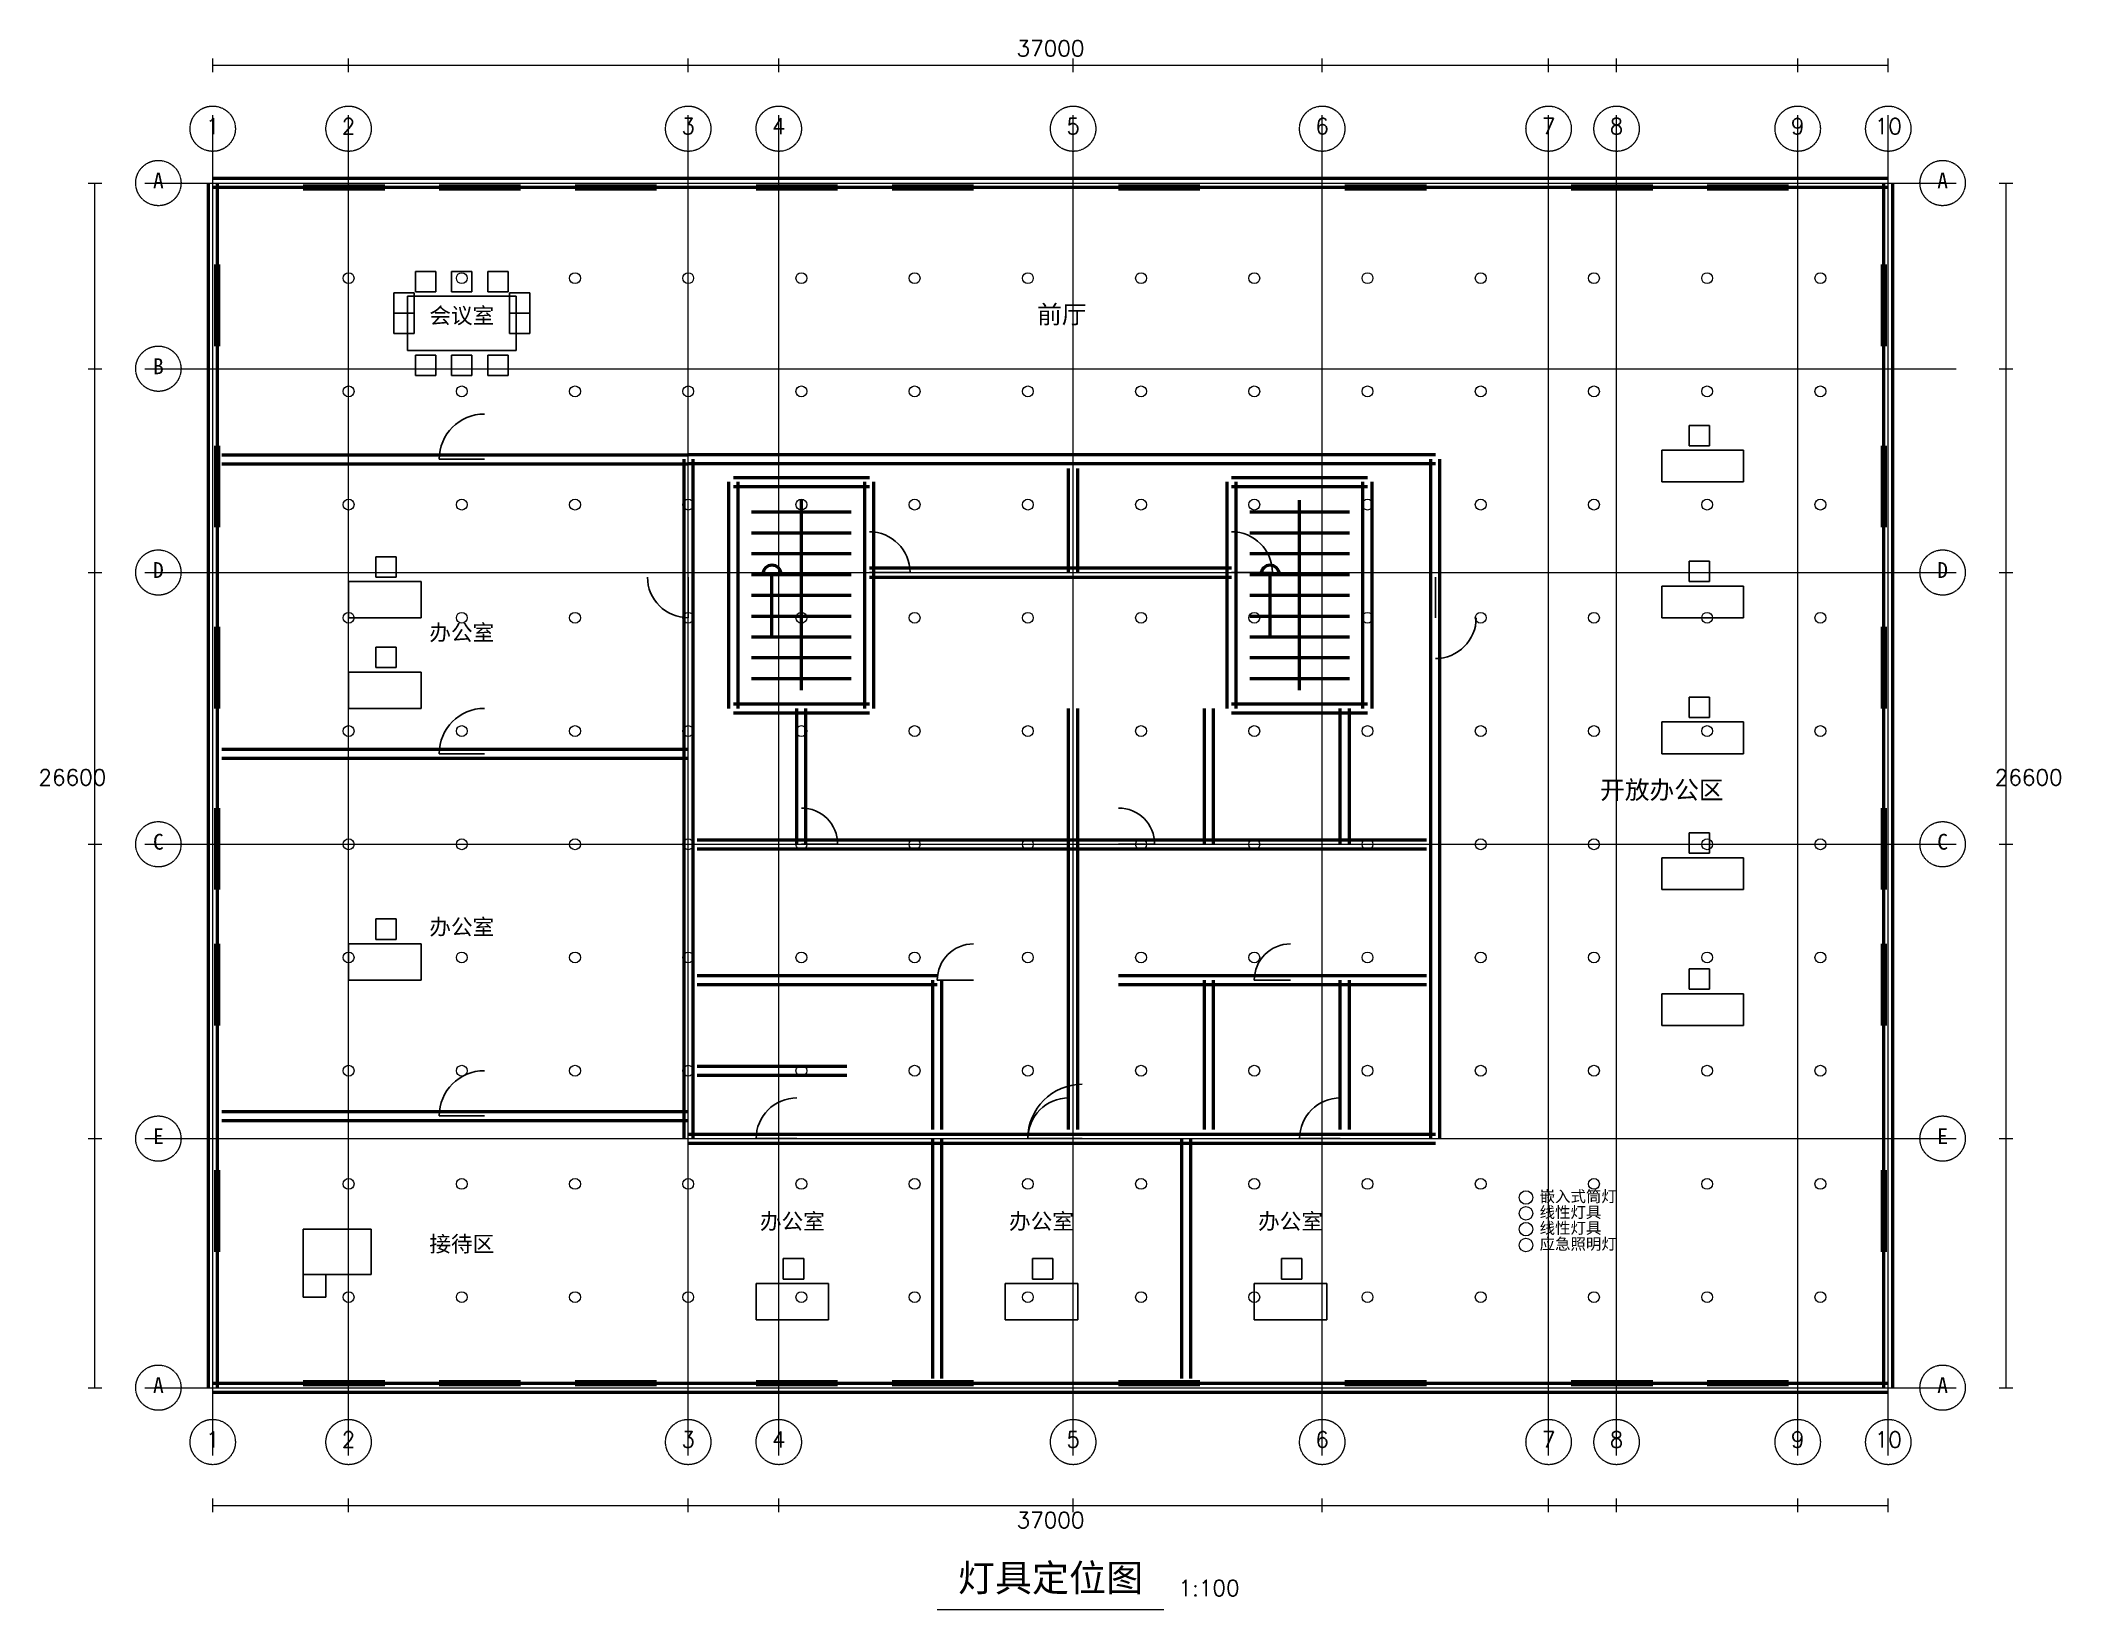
# Model space of a CAD drawing. Header units: millimetres. Extents: x -3805 to 40805, y -4900 to 29750.
import ezdxf
from ezdxf.enums import TextEntityAlignment as Align

# ---------------------------------------------------------------- set-up
doc = ezdxf.new("R2010")
doc.units = ezdxf.units.MM
doc.linetypes.add('CENTER', pattern=[15.625, 12.5, -3.125])
for name, color, linetype, lineweight in [('AXIS', 3, 'CENTER', 15), ('DIM', 3, 'Continuous', 9), ('DOOR_WIN', 4, 'Continuous', 25), ('FURNITURE', 4, 'Continuous', 25), ('MEP', 6, 'Continuous', 9), ('TEXT', 2, 'Continuous', 9), ('WALL', 7, 'Continuous', 50)]:
    doc.layers.add(name, color=color, linetype=linetype, lineweight=lineweight)
doc.styles.add('HEI', font='simhei.ttf')
doc.styles.add('XZC', font='simplex.shx')

msp = doc.modelspace()

# ---------------------------------------------------------------- linework, layer by layer
at = {"layer": 'AXIS'}
for p, q in [((0, -1500), (0, 28100)), ((3000, -1500), (3000, 28100)), ((10500, -1500), (10500, 28100)), ((12500, -1500), (12500, 28100)), ((19000, -1500), (19000, 28100)), ((24500, -1500), (24500, 28100)), ((29500, -1500), (29500, 28100)), ((31000, -1500), (31000, 28100)), ((35000, -1500), (35000, 28100)), ((37000, -1500), (37000, 28100)), ((-1500, 26600), (38500, 26600)), ((-1500, 22500), (38500, 22500)), ((-1500, 18000), (38500, 18000)), ((-1500, 12000), (38500, 12000)), ((-1500, 5500), (38500, 5500)), ((-1500, 0), (38500, 0))]:
    msp.add_line(p, q, dxfattribs=at)
for centre in [(0, 27800), (3000, 27800), (10500, 27800), (12500, 27800), (19000, 27800), (24500, 27800), (29500, 27800), (31000, 27800), (35000, 27800), (37000, 27800), (-1200, 26600), (38200, 26600), (-1200, 22500), (-1200, 18000), (38200, 18000), (-1200, 12000), (38200, 12000), (-1200, 5500), (38200, 5500), (38200, 5500), (-1200, 0), (38200, 0), (0, -1200), (3000, -1200), (10500, -1200), (12500, -1200), (19000, -1200), (24500, -1200), (29500, -1200), (31000, -1200), (35000, -1200), (37000, -1200)]:
    msp.add_circle(centre, 500, dxfattribs=at)
at = {"layer": 'DIM'}
for p, q in [((0, 29050), (0, 29350)), ((0, 29200), (37000, 29200)), ((3000, 29050), (3000, 29350)), ((10500, 29050), (10500, 29350)), ((12500, 29050), (12500, 29350)), ((19000, 29050), (19000, 29350)), ((24500, 29050), (24500, 29350)), ((29500, 29050), (29500, 29350)), ((31000, 29050), (31000, 29350)), ((35000, 29050), (35000, 29350)), ((37000, 29050), (37000, 29350)), ((-2750, 26600), (-2450, 26600)), ((-2600, 0), (-2600, 26600)), ((39450, 26600), (39750, 26600)), ((39600, 0), (39600, 26600)), ((-2750, 22500), (-2450, 22500)), ((39450, 22500), (39750, 22500)), ((-2750, 18000), (-2450, 18000)), ((39450, 18000), (39750, 18000)), ((-2750, 12000), (-2450, 12000)), ((39450, 12000), (39750, 12000)), ((-2750, 5500), (-2450, 5500)), ((39450, 5500), (39750, 5500)), ((-2750, 0), (-2450, 0)), ((39450, 0), (39750, 0)), ((0, -2750), (0, -2450)), ((0, -2600), (37000, -2600)), ((3000, -2750), (3000, -2450)), ((10500, -2750), (10500, -2450)), ((12500, -2750), (12500, -2450)), ((19000, -2750), (19000, -2450)), ((24500, -2750), (24500, -2450)), ((29500, -2750), (29500, -2450)), ((31000, -2750), (31000, -2450)), ((35000, -2750), (35000, -2450)), ((37000, -2750), (37000, -2450))]:
    msp.add_line(p, q, dxfattribs=at)
at = {"layer": 'DOOR_WIN'}
for p, q in [((2000, 26550), (3800, 26550)), ((2000, 26500), (3800, 26500)), ((2000, 26450), (3800, 26450)), ((5000, 26550), (6800, 26550)), ((5000, 26500), (6800, 26500)), ((5000, 26450), (6800, 26450)), ((8000, 26550), (9800, 26550)), ((8000, 26500), (9800, 26500)), ((8000, 26450), (9800, 26450)), ((12000, 26550), (13800, 26550)), ((12000, 26500), (13800, 26500)), ((12000, 26450), (13800, 26450)), ((15000, 26550), (16800, 26550)), ((15000, 26500), (16800, 26500)), ((15000, 26450), (16800, 26450)), ((20000, 26550), (21800, 26550)), ((20000, 26500), (21800, 26500)), ((20000, 26450), (21800, 26450)), ((25000, 26550), (26800, 26550)), ((25000, 26500), (26800, 26500)), ((25000, 26450), (26800, 26450)), ((30000, 26550), (31800, 26550)), ((30000, 26500), (31800, 26500)), ((30000, 26450), (31800, 26450)), ((33000, 26550), (34800, 26550)), ((33000, 26500), (34800, 26500)), ((33000, 26450), (34800, 26450)), ((50, 23000), (50, 24800)), ((100, 23000), (100, 24800)), ((150, 23000), (150, 24800)), ((36850, 23000), (36850, 24800)), ((36900, 23000), (36900, 24800)), ((36950, 23000), (36950, 24800)), ((50, 19000), (50, 20800)), ((100, 19000), (100, 20800)), ((150, 19000), (150, 20800)), ((36850, 19000), (36850, 20800)), ((36900, 19000), (36900, 20800)), ((36950, 19000), (36950, 20800)), ((5000, 20500), (6000, 20500)), ((10500, 17000), (10500, 17900)), ((14500, 18000), (15400, 18000)), ((22500, 18000), (23400, 18000)), ((27000, 17000), (27000, 17900)), ((50, 15000), (50, 16800)), ((100, 15000), (100, 16800)), ((150, 15000), (150, 16800)), ((36850, 15000), (36850, 16800)), ((36900, 15000), (36900, 16800)), ((36950, 15000), (36950, 16800)), ((5000, 14000), (6000, 14000)), ((50, 11000), (50, 12800)), ((100, 11000), (100, 12800)), ((150, 11000), (150, 12800)), ((36850, 11000), (36850, 12800)), ((36900, 11000), (36900, 12800)), ((36950, 11000), (36950, 12800)), ((13000, 12000), (13800, 12000)), ((20000, 12000), (20800, 12000)), ((50, 8000), (50, 9800)), ((100, 8000), (100, 9800)), ((150, 8000), (150, 9800)), ((36850, 8000), (36850, 9800)), ((36900, 8000), (36900, 9800)), ((36950, 8000), (36950, 9800)), ((16000, 9000), (16800, 9000)), ((23000, 9000), (23800, 9000)), ((5000, 6000), (6000, 6000)), ((12000, 5500), (12900, 5500)), ((18000, 5500), (19200, 5500)), ((18000, 5500), (18900, 5500)), ((24000, 5500), (24900, 5500)), ((50, 3000), (50, 4800)), ((100, 3000), (100, 4800)), ((150, 3000), (150, 4800)), ((36850, 3000), (36850, 4800)), ((36900, 3000), (36900, 4800)), ((36950, 3000), (36950, 4800)), ((2000, 150), (3800, 150)), ((2000, 100), (3800, 100)), ((2000, 50), (3800, 50)), ((5000, 150), (6800, 150)), ((5000, 100), (6800, 100)), ((5000, 50), (6800, 50)), ((8000, 150), (9800, 150)), ((8000, 100), (9800, 100)), ((8000, 50), (9800, 50)), ((12000, 150), (13800, 150)), ((12000, 100), (13800, 100)), ((12000, 50), (13800, 50)), ((15000, 150), (16800, 150)), ((15000, 100), (16800, 100)), ((15000, 50), (16800, 50)), ((20000, 150), (21800, 150)), ((20000, 100), (21800, 100)), ((20000, 50), (21800, 50)), ((25000, 150), (26800, 150)), ((25000, 100), (26800, 100)), ((25000, 50), (26800, 50)), ((30000, 150), (31800, 150)), ((30000, 100), (31800, 100)), ((30000, 50), (31800, 50)), ((33000, 150), (34800, 150)), ((33000, 100), (34800, 100)), ((33000, 50), (34800, 50))]:
    msp.add_line(p, q, dxfattribs=at)
for centre, radius, start, end in [((6000, 20500), 1000, 90, 180), ((14500, 18000), 900, 0, 90), ((22500, 18000), 900, 0, 90), ((10500, 17900), 900, 180, 270), ((27000, 17000), 900, 270, 0), ((6000, 14000), 1000, 90, 180), ((13000, 12000), 800, 0, 90), ((20000, 12000), 800, 0, 90), ((16800, 9000), 800, 90, 180), ((23800, 9000), 800, 90, 180), ((6000, 6000), 1000, 90, 180), ((19200, 5500), 1200, 90, 180), ((12900, 5500), 900, 90, 180), ((18900, 5500), 900, 90, 180), ((24900, 5500), 900, 90, 180)]:
    msp.add_arc(centre, radius, start, end, dxfattribs=at)
at = {"layer": 'FURNITURE'}
for p, q in [((4925, 24650), (4475, 24650)), ((4475, 24650), (4475, 24200)), ((4925, 24200), (4925, 24650)), ((5725, 24650), (5275, 24650)), ((5275, 24650), (5275, 24200)), ((5725, 24200), (5725, 24650)), ((6525, 24650), (6075, 24650)), ((6075, 24650), (6075, 24200)), ((6525, 24200), (6525, 24650)), ((4450, 24175), (4000, 24175)), ((4000, 24175), (4000, 23725)), ((6700, 24100), (4300, 24100)), ((4300, 24100), (4300, 22900)), ((4450, 23725), (4450, 24175)), ((4475, 24200), (4925, 24200)), ((5275, 24200), (5725, 24200)), ((6075, 24200), (6525, 24200)), ((7000, 24175), (6550, 24175)), ((6550, 24175), (6550, 23725)), ((6700, 22900), (6700, 24100)), ((7000, 23725), (7000, 24175)), ((4450, 23725), (4000, 23725)), ((4000, 23725), (4000, 23275)), ((4000, 23725), (4450, 23725)), ((4450, 23275), (4450, 23725)), ((7000, 23725), (6550, 23725)), ((6550, 23725), (6550, 23275)), ((6550, 23725), (7000, 23725)), ((7000, 23275), (7000, 23725)), ((4000, 23275), (4450, 23275)), ((6550, 23275), (7000, 23275)), ((4300, 22900), (6700, 22900)), ((4925, 22800), (4475, 22800)), ((4475, 22800), (4475, 22350)), ((4925, 22350), (4925, 22800)), ((5725, 22800), (5275, 22800)), ((5275, 22800), (5275, 22350)), ((5725, 22350), (5725, 22800)), ((6525, 22800), (6075, 22800)), ((6075, 22800), (6075, 22350)), ((6525, 22350), (6525, 22800)), ((4475, 22350), (4925, 22350)), ((5275, 22350), (5725, 22350)), ((6075, 22350), (6525, 22350)), ((33050, 21250), (32600, 21250)), ((32600, 21250), (32600, 20800)), ((33050, 20800), (33050, 21250)), ((33800, 20700), (32000, 20700)), ((32000, 20700), (32000, 20000)), ((32600, 20800), (33050, 20800)), ((33800, 20000), (33800, 20700)), ((32000, 20000), (33800, 20000)), ((4050, 18350), (3600, 18350)), ((3600, 18350), (3600, 17900)), ((4050, 17900), (4050, 18350)), ((3600, 17900), (4050, 17900)), ((33050, 18250), (32600, 18250)), ((32600, 18250), (32600, 17800)), ((33050, 17800), (33050, 18250)), ((4600, 17800), (3000, 17800)), ((3000, 17800), (3000, 17000)), ((4600, 17000), (4600, 17800)), ((33800, 17700), (32000, 17700)), ((32000, 17700), (32000, 17000)), ((32600, 17800), (33050, 17800)), ((33800, 17000), (33800, 17700)), ((3000, 17000), (4600, 17000)), ((32000, 17000), (33800, 17000)), ((4050, 16350), (3600, 16350)), ((3600, 16350), (3600, 15900)), ((4050, 15900), (4050, 16350)), ((4600, 15800), (3000, 15800)), ((3000, 15800), (3000, 15000)), ((3600, 15900), (4050, 15900)), ((4600, 15000), (4600, 15800)), ((33050, 15250), (32600, 15250)), ((32600, 15250), (32600, 14800)), ((33050, 14800), (33050, 15250)), ((3000, 15000), (4600, 15000)), ((32600, 14800), (33050, 14800)), ((33800, 14700), (32000, 14700)), ((32000, 14700), (32000, 14000)), ((33800, 14000), (33800, 14700)), ((32000, 14000), (33800, 14000)), ((33050, 12250), (32600, 12250)), ((32600, 12250), (32600, 11800)), ((33050, 11800), (33050, 12250)), ((33800, 11700), (32000, 11700)), ((32000, 11700), (32000, 11000)), ((32600, 11800), (33050, 11800)), ((33800, 11000), (33800, 11700)), ((32000, 11000), (33800, 11000)), ((4050, 10350), (3600, 10350)), ((3600, 10350), (3600, 9900)), ((4050, 9900), (4050, 10350)), ((3600, 9900), (4050, 9900)), ((4600, 9800), (3000, 9800)), ((3000, 9800), (3000, 9000)), ((4600, 9000), (4600, 9800)), ((3000, 9000), (4600, 9000)), ((33050, 9250), (32600, 9250)), ((32600, 9250), (32600, 8800)), ((33050, 8800), (33050, 9250)), ((33800, 8700), (32000, 8700)), ((32000, 8700), (32000, 8000)), ((32600, 8800), (33050, 8800)), ((33800, 8000), (33800, 8700)), ((32000, 8000), (33800, 8000)), ((3500, 3500), (2000, 3500)), ((2000, 3500), (2000, 2500)), ((3500, 2500), (3500, 3500)), ((13050, 2850), (12600, 2850)), ((12600, 2850), (12600, 2400)), ((13050, 2400), (13050, 2850)), ((18550, 2850), (18100, 2850)), ((18100, 2850), (18100, 2400)), ((18550, 2400), (18550, 2850)), ((24050, 2850), (23600, 2850)), ((23600, 2850), (23600, 2400)), ((24050, 2400), (24050, 2850)), ((2000, 2500), (3500, 2500)), ((2500, 2500), (2000, 2500)), ((2000, 2500), (2000, 2000)), ((2500, 2000), (2500, 2500)), ((13600, 2300), (12000, 2300)), ((12000, 2300), (12000, 1500)), ((12600, 2400), (13050, 2400)), ((13600, 1500), (13600, 2300)), ((19100, 2300), (17500, 2300)), ((17500, 2300), (17500, 1500)), ((18100, 2400), (18550, 2400)), ((19100, 1500), (19100, 2300)), ((24600, 2300), (23000, 2300)), ((23000, 2300), (23000, 1500)), ((23600, 2400), (24050, 2400)), ((24600, 1500), (24600, 2300)), ((2000, 2000), (2500, 2000)), ((12000, 1500), (13600, 1500)), ((17500, 1500), (19100, 1500)), ((23000, 1500), (24600, 1500))]:
    msp.add_line(p, q, dxfattribs=at)
at = {"layer": 'MEP'}
for centre, radius in [((3000, 24500), 120), ((5500, 24500), 120), ((8000, 24500), 120), ((10500, 24500), 120), ((13000, 24500), 120), ((15500, 24500), 120), ((18000, 24500), 120), ((20500, 24500), 120), ((23000, 24500), 120), ((25500, 24500), 120), ((28000, 24500), 120), ((30500, 24500), 120), ((33000, 24500), 120), ((35500, 24500), 120), ((3000, 22000), 120), ((5500, 22000), 120), ((8000, 22000), 120), ((10500, 22000), 120), ((13000, 22000), 120), ((15500, 22000), 120), ((18000, 22000), 120), ((20500, 22000), 120), ((23000, 22000), 120), ((25500, 22000), 120), ((28000, 22000), 120), ((30500, 22000), 120), ((33000, 22000), 120), ((35500, 22000), 120), ((3000, 19500), 120), ((5500, 19500), 120), ((8000, 19500), 120), ((10500, 19500), 120), ((13000, 19500), 120), ((15500, 19500), 120), ((18000, 19500), 120), ((20500, 19500), 120), ((23000, 19500), 120), ((25500, 19500), 120), ((28000, 19500), 120), ((30500, 19500), 120), ((33000, 19500), 120), ((35500, 19500), 120), ((3000, 17000), 120), ((5500, 17000), 120), ((8000, 17000), 120), ((10500, 17000), 120), ((13000, 17000), 120), ((15500, 17000), 120), ((18000, 17000), 120), ((20500, 17000), 120), ((23000, 17000), 120), ((25500, 17000), 120), ((28000, 17000), 120), ((30500, 17000), 120), ((33000, 17000), 120), ((35500, 17000), 120), ((3000, 14500), 120), ((5500, 14500), 120), ((8000, 14500), 120), ((10500, 14500), 120), ((13000, 14500), 120), ((15500, 14500), 120), ((18000, 14500), 120), ((20500, 14500), 120), ((23000, 14500), 120), ((25500, 14500), 120), ((28000, 14500), 120), ((30500, 14500), 120), ((33000, 14500), 120), ((35500, 14500), 120), ((3000, 12000), 120), ((5500, 12000), 120), ((8000, 12000), 120), ((10500, 12000), 120), ((13000, 12000), 120), ((15500, 12000), 120), ((18000, 12000), 120), ((20500, 12000), 120), ((23000, 12000), 120), ((25500, 12000), 120), ((28000, 12000), 120), ((30500, 12000), 120), ((33000, 12000), 120), ((35500, 12000), 120), ((3000, 9500), 120), ((5500, 9500), 120), ((8000, 9500), 120), ((10500, 9500), 120), ((13000, 9500), 120), ((15500, 9500), 120), ((18000, 9500), 120), ((20500, 9500), 120), ((23000, 9500), 120), ((25500, 9500), 120), ((28000, 9500), 120), ((30500, 9500), 120), ((33000, 9500), 120), ((35500, 9500), 120), ((3000, 7000), 120), ((5500, 7000), 120), ((8000, 7000), 120), ((10500, 7000), 120), ((13000, 7000), 120), ((15500, 7000), 120), ((18000, 7000), 120), ((20500, 7000), 120), ((23000, 7000), 120), ((25500, 7000), 120), ((28000, 7000), 120), ((30500, 7000), 120), ((33000, 7000), 120), ((35500, 7000), 120), ((3000, 4500), 120), ((5500, 4500), 120), ((8000, 4500), 120), ((10500, 4500), 120), ((13000, 4500), 120), ((15500, 4500), 120), ((18000, 4500), 120), ((20500, 4500), 120), ((23000, 4500), 120), ((25500, 4500), 120), ((28000, 4500), 120), ((30500, 4500), 120), ((33000, 4500), 120), ((35500, 4500), 120), ((29000, 4200), 150), ((29000, 3850), 150), ((29000, 3500), 150), ((29000, 3150), 150), ((3000, 2000), 120), ((5500, 2000), 120), ((8000, 2000), 120), ((10500, 2000), 120), ((13000, 2000), 120), ((15500, 2000), 120), ((18000, 2000), 120), ((20500, 2000), 120), ((23000, 2000), 120), ((25500, 2000), 120), ((28000, 2000), 120), ((30500, 2000), 120), ((33000, 2000), 120), ((35500, 2000), 120)]:
    msp.add_circle(centre, radius, dxfattribs=at)
at = {"layer": 'TEXT'}
msp.add_line((16000, -4900), (21000, -4900), dxfattribs=at)
at = {"layer": 'WALL'}
for p, q in [((-100, 26600), (-100, 0)), ((37000, 26700), (0, 26700)), ((37000, 26500), (0, 26500)), ((100, 26600), (100, 0)), ((36900, 0), (36900, 26600)), ((37100, 0), (37100, 26600)), ((200, 20600), (10500, 20600)), ((27000, 20600), (10500, 20600)), ((200, 20400), (10500, 20400)), ((10400, 20500), (10400, 5500)), ((27000, 20400), (10500, 20400)), ((10600, 20500), (10600, 5500)), ((11500, 20100), (14500, 20100)), ((18900, 18000), (18900, 20300)), ((19100, 18000), (19100, 20300)), ((22500, 20100), (25500, 20100)), ((26900, 5500), (26900, 20500)), ((27100, 5500), (27100, 20500)), ((11400, 15000), (11400, 20000)), ((11500, 19900), (14500, 19900)), ((11600, 15000), (11600, 20000)), ((14400, 15000), (14400, 20000)), ((14600, 15000), (14600, 20000)), ((22400, 15000), (22400, 20000)), ((22500, 19900), (25500, 19900)), ((22600, 15000), (22600, 20000)), ((25400, 15000), (25400, 20000)), ((25600, 15000), (25600, 20000)), ((11900, 19340), (14100, 19340)), ((13000, 15400), (13000, 19600)), ((22900, 19340), (25100, 19340)), ((24000, 15400), (24000, 19600)), ((11900, 18880), (14100, 18880)), ((22900, 18880), (25100, 18880)), ((11900, 18420), (14100, 18420)), ((22900, 18420), (25100, 18420)), ((11900, 17960), (14100, 17960)), ((12350, 16580), (12350, 17960)), ((14500, 18100), (22500, 18100)), ((14500, 17900), (22500, 17900)), ((22900, 17960), (25100, 17960)), ((23350, 16580), (23350, 17960)), ((11900, 17500), (14100, 17500)), ((22900, 17500), (25100, 17500)), ((11900, 17040), (14100, 17040)), ((22900, 17040), (25100, 17040)), ((11900, 16580), (14100, 16580)), ((22900, 16580), (25100, 16580)), ((11900, 16120), (14100, 16120)), ((22900, 16120), (25100, 16120)), ((11900, 15660), (14100, 15660)), ((22900, 15660), (25100, 15660)), ((11500, 15100), (14500, 15100)), ((11500, 14900), (14500, 14900)), ((12900, 12000), (12900, 15000)), ((13100, 12000), (13100, 15000)), ((18900, 5700), (18900, 15000)), ((19100, 5700), (19100, 15000)), ((21900, 12000), (21900, 15000)), ((22100, 12000), (22100, 15000)), ((22500, 15100), (25500, 15100)), ((22500, 14900), (25500, 14900)), ((24900, 12000), (24900, 15000)), ((25100, 12000), (25100, 15000)), ((200, 14100), (10500, 14100)), ((200, 13900), (10500, 13900)), ((10700, 12100), (19000, 12100)), ((19000, 12100), (26800, 12100)), ((10700, 11900), (19000, 11900)), ((19000, 11900), (26800, 11900)), ((10700, 9100), (16000, 9100)), ((15900, 5700), (15900, 9000)), ((16100, 5700), (16100, 9000)), ((20000, 9100), (26800, 9100)), ((21900, 5700), (21900, 9000)), ((22100, 5700), (22100, 9000)), ((24900, 5700), (24900, 9000)), ((25100, 5700), (25100, 9000)), ((10700, 8900), (16000, 8900)), ((20000, 8900), (26800, 8900)), ((10700, 7100), (14000, 7100)), ((10700, 6900), (14000, 6900)), ((200, 6100), (10500, 6100)), ((200, 5900), (10500, 5900)), ((10500, 5600), (27000, 5600)), ((10500, 5400), (27000, 5400)), ((15900, 200), (15900, 5500)), ((16100, 200), (16100, 5500)), ((21400, 200), (21400, 5500)), ((21600, 200), (21600, 5500)), ((0, 100), (37000, 100)), ((0, -100), (37000, -100))]:
    msp.add_line(p, q, dxfattribs=at)
for centre in [(12350, 17960), (23350, 17960)]:
    msp.add_arc(centre, 200, 0, 180, dxfattribs=at)

# ---------------------------------------------------------------- texts
at = {"layer": 'TEXT'}
for s, height, style, p in [('37000', 350, 'XZC', (18500, 29400)), ('1', 350, 'XZC', (0, 27680)), ('2', 350, 'XZC', (3000, 27680)), ('3', 350, 'XZC', (10500, 27680)), ('4', 350, 'XZC', (12500, 27680)), ('5', 350, 'XZC', (19000, 27680)), ('6', 350, 'XZC', (24500, 27680)), ('7', 350, 'XZC', (29500, 27680)), ('8', 350, 'XZC', (31000, 27680)), ('9', 350, 'XZC', (35000, 27680)), ('10', 350, 'XZC', (37000, 27680)), ('A', 350, 'HEI', (-1200, 26480)), ('A', 350, 'HEI', (38200, 26480)), ('会议室', 350, 'HEI', (5500, 23500)), ('前厅', 400, 'HEI', (18750, 23500)), ('B', 350, 'HEI', (-1200, 22380)), ('D', 350, 'HEI', (-1200, 17880)), ('D', 350, 'HEI', (38200, 17880)), ('办公室', 350, 'HEI', (5500, 16500)), ('26600', 350, 'XZC', (-3100, 13300)), ('开放办公区', 400, 'HEI', (32000, 13000)), ('26600', 350, 'XZC', (40100, 13300)), ('C', 350, 'HEI', (-1200, 11880)), ('C', 350, 'HEI', (38200, 11880)), ('办公室', 350, 'HEI', (5500, 10000)), ('E', 350, 'HEI', (-1200, 5380)), ('E', 350, 'HEI', (38200, 5380)), ('E', 350, 'HEI', (38200, 5380)), ('办公室', 350, 'HEI', (12800, 3500)), ('办公室', 350, 'HEI', (18300, 3500)), ('办公室', 350, 'HEI', (23800, 3500)), ('接待区', 350, 'HEI', (5500, 3000)), ('A', 350, 'HEI', (-1200, -120)), ('A', 350, 'HEI', (38200, -120)), ('1', 350, 'XZC', (0, -1320)), ('2', 350, 'XZC', (3000, -1320)), ('3', 350, 'XZC', (10500, -1320)), ('4', 350, 'XZC', (12500, -1320)), ('5', 350, 'XZC', (19000, -1320)), ('6', 350, 'XZC', (24500, -1320)), ('7', 350, 'XZC', (29500, -1320)), ('8', 350, 'XZC', (31000, -1320)), ('9', 350, 'XZC', (35000, -1320)), ('10', 350, 'XZC', (37000, -1320)), ('37000', 350, 'XZC', (18500, -3100)), ('灯具定位图', 600, 'HEI', (18500, -4500)), ('1:100', 350, 'XZC', (22000, -4600))]:
    msp.add_text(s, height=height, dxfattribs=dict(at, style=style)).set_placement(p, align=Align.CENTER)
at = {"layer": 'TEXT', "style": 'HEI'}
for s, p in [('嵌入式筒灯', (29300, 4100)), ('线性灯具', (29300, 3750)), ('线性灯具', (29300, 3400)), ('应急照明灯', (29300, 3050))]:
    msp.add_text(s, height=250, dxfattribs=at).set_placement(p)

doc.saveas('drawing.dxf')
